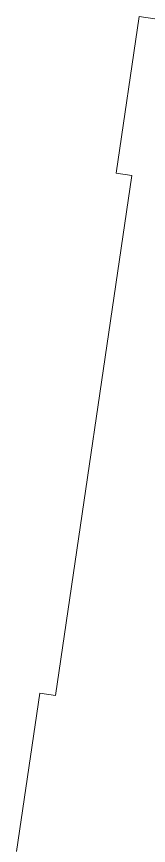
# Model space of a CAD drawing. Header units: inches. Extents: x -3.13 to 3.65, y -3.34 to 4.05.
# Drawn here: x 0.919 to 1.268, y 0.4 to 2.602 of the extents above; entities that cross this region are included whole.
import ezdxf

# ---------------------------------------------------------------- set-up
doc = ezdxf.new("R2010")
doc.units = ezdxf.units.IN
doc.header["$MEASUREMENT"] = 0
doc.layers.add('Katman 1', color=7, linetype='Continuous')

msp = doc.modelspace()

# ---------------------------------------------------------------- linework, layer by layer
at = {"layer": 'Katman 1', "color": 250, "lineweight": 9}
for points in [[(1.2437, 2.6016), (1.2437, 2.6016), (1.1828, 2.1861), (1.1828, 2.1861)], [(1.2854, 2.5952), (1.2854, 2.5952), (1.2437, 2.6016), (1.2437, 2.6016)], [(1.2244, 2.1798), (1.2244, 2.1798), (1.0218, 0.7988), (1.0218, 0.7988)], [(1.1828, 2.1861), (1.1828, 2.1861), (1.2244, 2.1798), (1.2244, 2.1798)], [(0.9802, 0.8047), (0.9802, 0.8047), (0.9186, 0.3841), (0.9186, 0.3841)], [(1.0218, 0.7988), (1.0218, 0.7988), (0.9802, 0.8047), (0.9802, 0.8047)]]:
    msp.add_open_spline(points, degree=3, dxfattribs=at)

doc.saveas('drawing.dxf')
